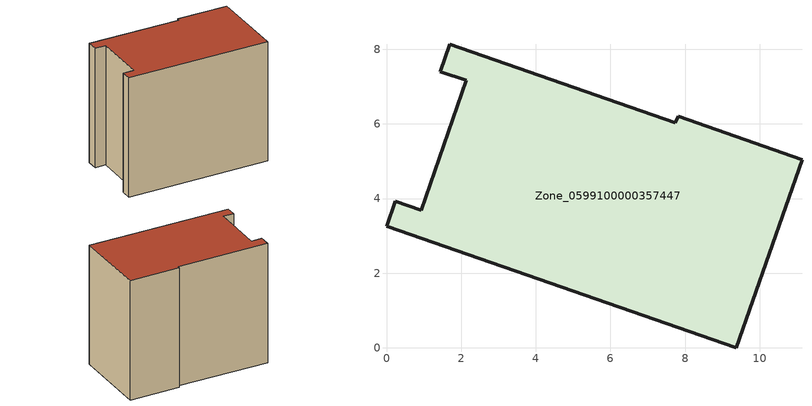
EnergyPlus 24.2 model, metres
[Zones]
Zone_0599100000357447
 floor ground (C_G): 1.7,8.13 7.74,6.03 7.81,6.2 11.13,5.04 9.38,0 0,3.26 0.23,3.93 0.93,3.68 2.14,7.16 1.45,7.4 z0
 wall outside (C_F): 1.45,7.4 2.14,7.16 0.93,3.68 0.23,3.93 0,3.26 9.38,0 11.13,5.04 7.81,6.2 7.74,6.03 1.7,8.13 1.45,7.4 z0:8.53
 roof outside (C_R): 7.74,6.03 1.7,8.13 1.45,7.4 2.14,7.16 0.93,3.68 0.23,3.93 0,3.26 9.38,0 11.13,5.04 7.81,6.2 z8.53
[BUILDING]
Pand.0599100000357447: North Axis=0; Terrain=City; Loads Convergence Tolerance Value=0.04; Temperature Convergence Tolerance Value=0.4; Solar Distribution=FullExterior; Maximum Number of Warmup Days=25; Minimum Number of Warmup Days=1
[Site:Location]
Rotterdam.The.Hague.AP_ZH_NLD Design_Conditions: Latitude=51.96; Longitude=4.45; Time Zone=1; Elevation=-4.5
[SITE:GROUNDTEMPERATURE:BUILDINGSURFACE]
18, 18, 18, 18, 18, 18, 18, 18, 18, 18, 18, 18
[MATERIAL] Thermal Absorptance=0.9; Solar Absorptance=0.7; Visible Absorptance=0.7
Name | Roughness | Thickness | Conductivity | Density | Specific Heat
G.TC.1992-2005 | MediumSmooth | 0.15 | 0.06 | 540 | 1210
F.TC.1992-2005 | Rough | 0.3 | 0.12 | 1920 | 840
R.TC.1992-2005 | MediumRough | 0.2 | 0.08 | 1500 | 1000
[CONSTRUCTION]
C_G: G.TC.1992-2005
C_F: F.TC.1992-2005
C_R: R.TC.1992-2005
[ZONE]
Zone_0599100000357447: Type=1; Multiplier=1; Ceiling Height=Autocalculate; Volume=Autocalculate; Floor Area=autocalculate; Part of Total Floor Area=Yes
[ZONEINFILTRATION:DESIGNFLOWRATE]
Infil_Zone_0599100000357447: Zone or ZoneList or Space or SpaceList=Zone_0599100000357447; Schedule=AlwaysOn; Design Flow Rate Calculation Method=Flow/Area; Flow Rate per Floor Area=0.0015; Constant Term Coefficient=1; Temperature Term Coefficient=0; Velocity Term Coefficient=0; Velocity Squared Term Coefficient=0
[HVACTEMPLATE:ZONE:IDEALLOADSAIRSYSTEM]
Zone_0599100000357447: Maximum Heating Supply Air Temperature=50; Minimum Cooling Supply Air Temperature=13; Maximum Heating Supply Air Humidity Ratio=0.0156; Minimum Cooling Supply Air Humidity Ratio=0.0077; Heating Limit=NoLimit; Cooling Limit=NoLimit; Dehumidification Control Type=ConstantSensibleHeatRatio; Cooling Sensible Heat Ratio=0.7; Dehumidification Setpoint=60; Humidification Control Type=None; Humidification Setpoint=30; Outdoor Air Method=None; Outdoor Air Flow Rate per Person=0.00944; Outdoor Air Flow Rate per Zone Floor Area=0; Outdoor Air Flow Rate per Zone=0; Demand Controlled Ventilation Type=None; Outdoor Air Economizer Type=NoEconomizer; Heat Recovery Type=None; Sensible Heat Recovery Effectiveness=0.7; Latent Heat Recovery Effectiveness=0.65
[ZONECONTROL:THERMOSTAT]
ThermostatControl_Zone_0599100000357447: Zone or ZoneList=Zone_0599100000357447; Control Type Schedule=DualSetpointControlType; Control 1=Thermostat_Zone_0599100000357447; Temperature Difference Between Cutout And Setpoint=0
[THERMOSTATSETPOINT:DUALSETPOINT]
Thermostat_Zone_0599100000357447: Heating Setpoint Temperature Schedule=HeatingSetpoint_Zone_0599100000357447; Cooling Setpoint Temperature Schedule=CoolingSetpoint_Zone_0599100000357447
[SCHEDULE:COMPACT]
HeatingSetpoint_Zone_0599100000357447: Through: 12/31, For: AllDays, Until: 24:00, 21
CoolingSetpoint_Zone_0599100000357447: Through: 12/31, For: AllDays, Until: 24:00, 24
DualSetpointControlType: Through: 12/31, For: AllDays, Until: 24:00, 4
AlwaysOn: Through: 12/31, For: AllDays, Until: 24:00, 1
